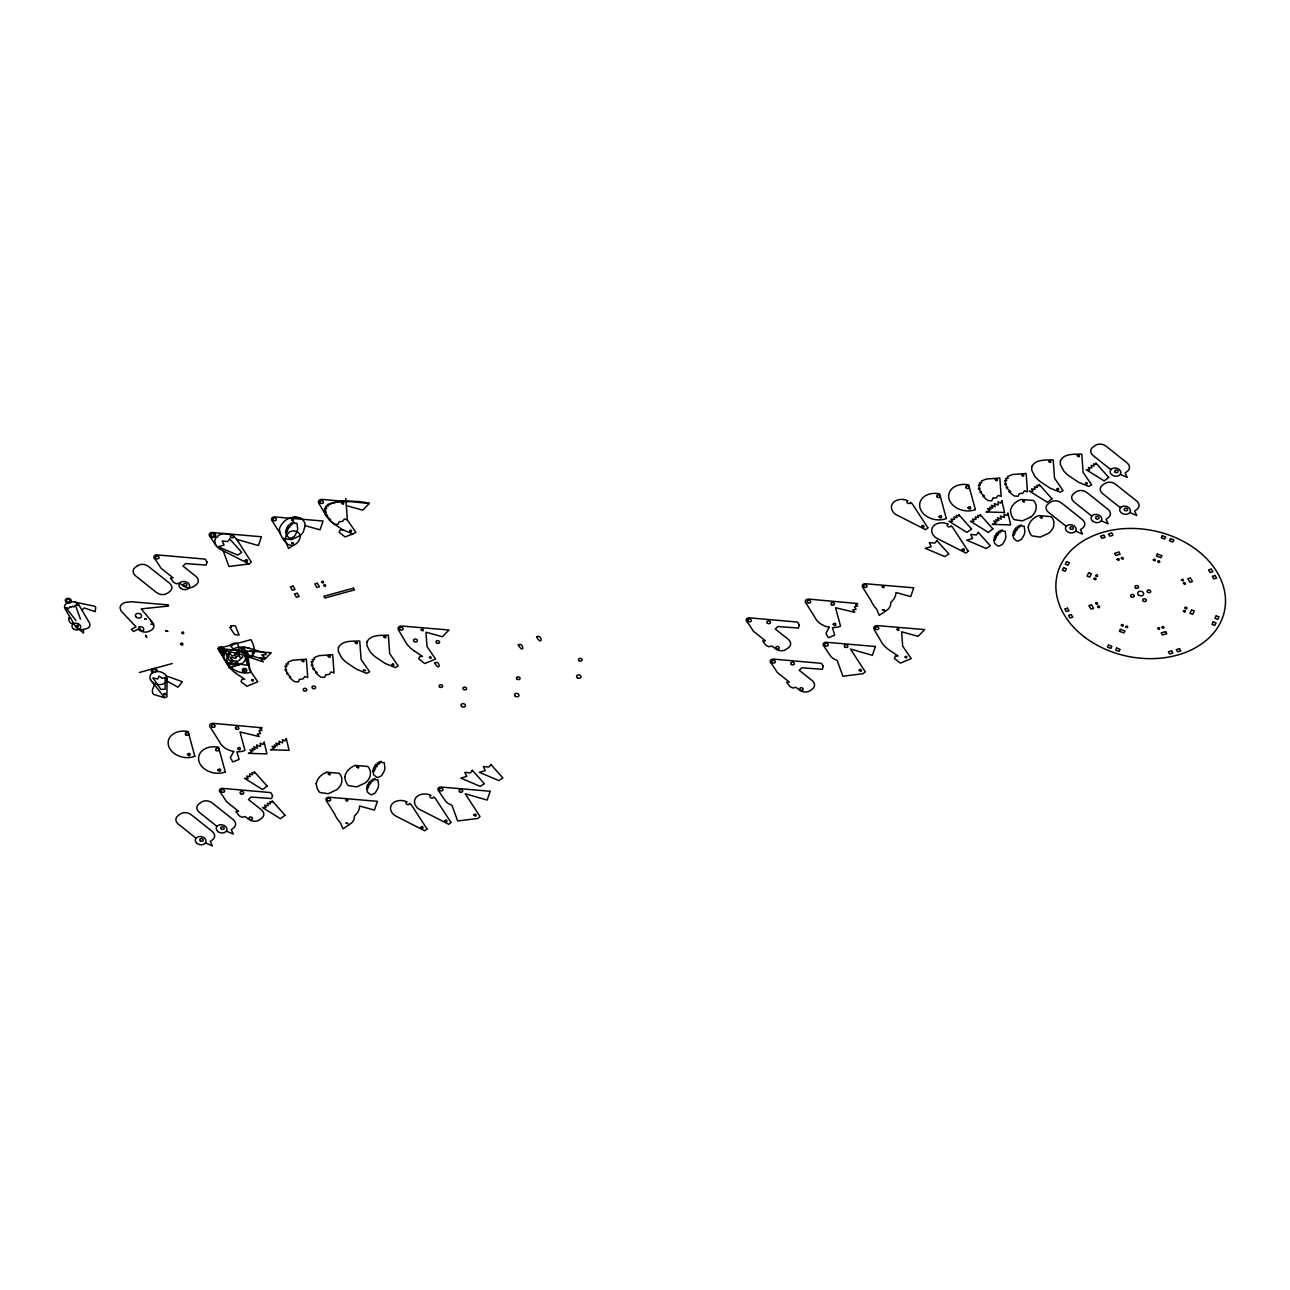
<?xml version="1.0" encoding="UTF-8"?>
<svg xmlns="http://www.w3.org/2000/svg" width="1290" height="1290" viewBox="0 0 1290 1290"><rect width="100%" height="100%" fill="white"/><g stroke="black" fill="none" stroke-linecap="round" stroke-linejoin="round"><path stroke-width="1.5" d="M316.082 783.611L316.921 787.448A32.508 24.349 11.6 0 0 319.211 791.915A7.821 5.853 11.6 0 0 320.146 792.528L328.176 793.721L336.835 789.69A23.494 17.592 11.6 0 0 341.689 782.482L341.914 778.257L340.479 774.855A8.482 6.353 11.6 0 0 338.931 773.274L326.547 772.226M344.656 776.774L345.494 780.611A32.508 24.349 11.6 0 0 347.784 785.078A7.821 5.853 11.6 0 0 348.719 785.691L356.75 786.884L365.409 782.853A23.494 17.592 11.6 0 0 370.262 775.645L370.488 771.42L369.053 768.018A8.482 6.353 11.6 0 0 367.505 766.437L355.121 765.389M1028.146 527.013L1028.985 530.835A32.508 24.349 11.6 0 0 1031.274 535.302A7.821 5.853 11.6 0 0 1032.21 535.931L1040.24 537.108L1048.899 533.093A23.494 17.592 11.6 0 0 1053.753 525.885L1053.978 521.644L1052.543 518.257A8.482 6.353 11.6 0 0 1050.995 516.677L1038.611 515.629A22.656 16.98 11.6 0 0 1028.291 527.046M167.071 678.83L166.91 696.955L164.201 697.616L153.72 694.439A4.983 3.741 11.6 0 1 152.607 693.036L152.365 690.069L154.365 684.78M223.493 656.529L227.637 649.418A11.175 8.369 11.6 0 0 226.427 661.689A11.175 8.369 11.6 0 0 242.697 663.076A11.175 8.369 11.6 0 0 241.343 650.579M345.784 498.327L347.381 519.951L355.927 532.415L352.896 533.931L342.85 529.835L334.255 524.095A28.525 21.366 11.6 0 1 329.031 519.628L330.514 519.58L326.128 515.774L327.676 515.871L324.596 512.017L326.241 512.404L324.564 508.534L326.628 508.776L325.58 506.39L327.966 506.486L327.45 504.648C340.512 498.666 355.572 502.665 369.343 503.406L362.764 510.147L346.317 505.599M223.234 550.814L228.894 566.455L249.099 563.956L251.292 562.037L238.505 542.074M81.85 609.976L84.398 607.961L95.121 611.686L95.702 607.913A2 1.5 11.6 0 0 94.041 606.09L73.917 601.946A6.047 4.531 11.6 0 0 70.998 602.091L67.935 602.93M1031.129 516.855L1022.486 520.87L1014.456 519.693A7.821 5.853 11.6 0 1 1013.505 519.064A32.508 24.349 11.6 0 1 1011.215 514.597L1010.393 510.776A22.656 16.98 11.6 0 1 1020.89 499.456L1033.242 500.439A8.482 6.353 11.6 0 1 1034.774 502.02L1036.225 505.406L1035.967 509.647A23.494 17.592 11.6 0 1 1031.097 516.822M294.362 544.622L288.525 548.508L286.348 543.154M124.614 602.624L123.018 603.43A7.869 5.886 11.6 0 0 120.76 605.397L120.002 607.816L121.115 610.96L136.063 626.908L131.419 629.278L133.531 631.503L138.175 629.133M219.719 651.595L217.849 648.66L250.953 639.679A36.684 27.477 11.6 0 1 254.436 651.692L252.888 652.434L254.211 653.385L252.147 653.675L253.582 655.53L250.986 655.868L252.421 657.561L218.075 648.612M349.074 824.745L342.882 828.793L340.705 823.439A6.902 5.176 11.6 0 1 340.06 822.294A32.476 24.317 11.6 0 1 334.658 814.071L326.418 800.832A3.322 2.483 11.6 0 1 326.338 798.268A3.322 2.483 11.6 0 1 329.192 797.236L377.422 801.316L374.39 810.104L359.652 805.992L359.41 808.201A22.994 17.221 11.6 0 1 356.169 814.216A24.51 18.35 11.6 0 1 354.395 815.99A13.851 10.385 11.6 0 1 348.993 824.665M885.392 611.266L879.2 615.314L877.039 609.96A6.902 5.176 11.6 0 1 876.378 608.799A32.476 24.317 11.6 0 1 870.992 600.592L862.736 587.353A3.322 2.483 11.6 0 1 862.655 584.789A3.322 2.483 11.6 0 1 865.525 583.741L913.739 587.821L910.708 596.609L895.97 592.497L895.728 594.706A22.994 17.221 11.6 0 1 892.487 600.737A24.51 18.35 11.6 0 1 890.729 602.495A13.851 10.385 11.6 0 1 885.311 611.17M124.969 602.462L131.225 601.737L168.313 604.913L168.458 606.058L141.255 608.896L152.285 622.167A7.869 5.886 11.6 0 1 150.962 630.391L149.253 631.262A7.869 5.886 11.6 0 1 138.304 629.294M342.85 529.835L340.141 529.948L339.157 532.302L345.091 536.93L352.896 533.931M289.782 518.209L294.523 517.177L299.425 517.79A7.869 5.902 11.6 0 1 302.183 519.273M239.247 664.705L229.41 667.93L224.508 659.367M67.806 602.962A6.047 4.531 11.6 0 0 65.081 608.767L75.546 626.601A6.047 4.531 11.6 0 0 83.511 629.472L86.527 628.665A6.047 4.531 11.6 0 0 89.397 622.828L78.932 604.994A6.047 4.531 11.6 0 0 74.933 602.156M139.352 672.477L172.231 663.544M1009.119 491.522L1010.602 491.49L1006.232 487.668L1007.78 487.781L1004.684 483.911L1006.329 484.298L1004.668 480.428L1006.716 480.686L1005.684 478.3L1008.054 478.38L1007.555 476.542L1012.473 474.526L1026.114 473.478L1027.469 491.845L1024.518 490.797L1022.793 493.231L1019.245 493.683L1018.068 496.263L1014.343 495.989A28.525 21.366 11.6 0 1 1009.119 491.522M249.808 650.999L271.206 652.772L264.627 659.513L248.196 654.965L249.244 669.317L257.79 681.781L246.954 686.296L241.02 681.684L242.004 679.33L244.713 679.201L236.118 673.461M347.929 501.633L322.113 499.424A3.757 2.806 11.6 0 0 318.759 503.181L325.838 515.242M73.82 623.667L70.982 623.425L69.305 621.587L68.58 617.797L70.579 618.152M254.436 651.692L221.719 648.918A2.322 1.742 11.6 0 0 219.655 651.256L224.573 659.48M213.06 532.593L261.402 536.753L258.387 545.541L236.473 539.252A11.594 8.691 11.6 0 0 218.123 535.576A2.451 1.838 11.6 0 1 216.252 537.333A11.594 8.691 11.6 0 0 219.445 548.895L249.099 563.956M369.343 503.406C354.444 498.972 303.198 499.117 334.255 524.095L337.98 524.369L339.141 521.789L342.705 521.321L344.43 518.903L347.381 519.951M150.833 624.231L152.962 624.505L149.963 619.394M305.295 525.707L320.033 529.819L323.048 521.031L274.834 516.951A3.322 2.483 11.6 0 0 271.98 517.983A3.322 2.483 11.6 0 0 272.061 520.531M247.1 647.644L264.127 652.659A2.806 2.096 11.6 0 1 266.159 654.675L261.709 654.917L265.385 658.158L260.37 657.884L263.273 661.915L246.664 656.32M166.233 675.912L182.341 681.701L178.036 687.215L167.2 681.136M1120.333 474.397L1127.218 477.397L1125.138 472.946L1127.46 471.253A7.788 5.837 11.6 0 0 1127.057 462.884L1106.03 446.163A7.788 5.837 11.6 0 0 1095.113 445.518L1092.759 447.243A7.788 5.837 11.6 0 0 1093.178 455.596L1110.835 469.641M1129.863 512.485L1136.748 515.484L1134.668 511.034L1137.006 509.34A7.788 5.837 11.6 0 0 1136.603 500.972L1115.56 484.25A7.788 5.837 11.6 0 0 1104.643 483.605L1102.305 485.314A7.788 5.837 11.6 0 0 1102.708 493.683L1120.381 507.728M1101.241 520.789L1108.126 523.788L1106.046 519.338L1108.384 517.645A7.788 5.837 11.6 0 0 1107.965 509.292L1086.938 492.554A7.788 5.837 11.6 0 0 1076.021 491.909L1073.683 493.635A7.788 5.837 11.6 0 0 1074.086 501.987L1091.759 516.048M1075.634 531.093L1082.52 534.092L1080.439 529.642L1082.778 527.949A7.788 5.837 11.6 0 0 1082.358 519.58L1061.331 502.858A7.788 5.837 11.6 0 0 1050.415 502.213L1048.077 503.922A7.788 5.837 11.6 0 0 1048.48 512.291L1066.137 526.336M226.443 831.115L233.329 834.114L231.249 829.663L233.571 827.954A7.788 5.837 11.6 0 0 233.167 819.601L212.141 802.88A7.788 5.837 11.6 0 0 201.224 802.219L198.87 803.944A7.788 5.837 11.6 0 0 199.289 812.313L216.946 826.358M205.481 842.918L212.366 845.901L210.286 841.467L212.608 839.758A7.788 5.837 11.6 0 0 212.205 831.405L191.178 814.683A7.788 5.837 11.6 0 0 180.261 814.022L177.907 815.748A7.788 5.837 11.6 0 0 178.326 824.116L195.983 838.161M413.897 650.692L422.491 656.449L419.782 656.562L418.799 658.916L424.732 663.544L435.569 659.029L427.022 646.564L425.958 632.213L442.406 636.76L448.985 630.004L401.754 626.037A3.757 2.806 11.6 0 0 398.4 629.794L406.156 643A27.832 20.834 11.6 0 0 413.913 650.676M79.254 629.327L83.495 633.132L83.511 629.472M150.462 679.669L164.491 697.551M75.884 620.506L65.967 607.606L68.66 608.332L70.031 606.671L71.208 607.3L72.74 606.171L73.836 607.058L75.336 604.994L80.464 619.2M236.473 539.252L238.521 542.106M209.802 536.237L216.075 545.557M272.061 520.547L280.301 533.786M222.928 647.29L224.67 650.257M221.783 647.596L221.219 646.645L218.333 647.435L218.881 648.386M220.574 652.466L228.378 665.753A27.832 20.834 11.6 0 0 236.151 673.428M244.294 647.161L250.841 672.38A17.093 12.803 11.6 0 1 226.895 659.19A17.093 12.803 11.6 0 1 249.212 648.257M220.638 652.547A3.757 2.806 11.6 0 1 223.976 648.789M344.801 776.806A22.656 16.98 11.6 0 1 355.169 765.454M316.227 783.643A22.656 16.98 11.6 0 1 326.596 772.291M229.668 651.66A4.144 3.096 11.6 0 1 227.669 654.691M155.945 671.558A8.675 6.498 11.6 0 1 166.265 675.96A8.675 6.498 11.6 0 1 163.153 683.958A8.675 6.498 11.6 0 1 151.978 681.749M150.704 680.153A8.675 6.498 11.6 0 1 153.816 672.138M152.784 672.638A2.967 2.225 11.6 0 1 151.591 669.703A2.967 2.225 11.6 0 1 155.123 668.752A2.967 2.225 11.6 0 1 157.187 671.445M165.136 677.605L165.136 689.295L160.847 689.376L152.833 677.895L157.751 679.024L158.928 676.089L162.33 678.363L165.136 677.605M285.574 531.77L286.412 535.463L289.202 537.849A4.483 3.354 11.6 0 0 291.008 538.22L294.362 536.398L296.877 532.044A28.445 21.317 11.6 0 0 297.668 528.723L296.99 523.321L295.007 523.434L293.814 521.95L292.911 523.788L291.992 522.514L291.653 525.046L290.169 523.563L290.121 526.481L288.525 525.014L289.524 527.594L287.622 526.126L288.363 529.061L286.541 527.933L287.686 530.819L285.928 529.577L286.928 532.27L285.574 531.77M366.505 788.255L367.328 791.947L370.117 794.334A4.483 3.354 11.6 0 0 371.939 794.688L375.293 792.882L377.809 788.513A28.445 21.317 11.6 0 0 378.599 785.207L377.922 779.805L375.922 779.918L374.745 778.434L373.842 780.273L372.907 778.999L372.584 781.514L371.101 780.031L371.052 782.966L369.456 781.498L370.456 784.078L368.537 782.595L369.295 785.546L367.473 784.417L368.601 787.303L366.86 786.062L367.86 788.754L366.505 788.255M372.81 771.001L373.632 774.693L376.422 777.096A4.483 3.354 11.6 0 0 378.244 777.451L381.598 775.629L384.114 771.275A28.445 21.317 11.6 0 0 384.904 767.969L384.226 762.551L382.227 762.68L381.034 761.181L380.131 763.019L379.212 761.761L378.889 764.277L377.406 762.793L377.357 765.728L375.761 764.244L376.761 766.824L374.842 765.357L375.6 768.308L373.761 767.179L374.906 770.049L373.149 768.824L374.164 771.517L372.81 771.001M993.768 539.623L994.606 543.332L997.396 545.718A4.483 3.354 11.6 0 0 999.218 546.073L1002.556 544.267L1005.087 539.897A28.445 21.317 11.6 0 0 1005.861 536.592L1005.184 531.19L1003.201 531.303L1002.007 529.819L1001.105 531.657L1000.185 530.384L999.847 532.899L998.379 531.416L998.331 534.35L996.719 532.867L997.718 535.447L995.815 533.979L996.557 536.93L994.735 535.801L995.88 538.688L994.122 537.446L995.138 540.139L993.768 539.623M1012.779 534.64L1013.618 538.333L1016.407 540.72A4.483 3.354 11.6 0 0 1018.229 541.074L1021.567 539.268L1024.099 534.915A28.445 21.317 11.6 0 0 1024.873 531.593L1024.196 526.191L1022.212 526.304L1021.019 524.82L1020.116 526.659L1019.197 525.385L1018.858 527.9L1017.375 526.417L1017.326 529.351L1015.73 527.884L1016.73 530.464L1014.827 528.997L1015.569 531.932L1013.746 530.803L1014.891 533.689L1013.134 532.447L1014.15 535.14L1012.779 534.64M240.988 648.612C244.181 652.127 243.391 645.419 240.988 648.548M242.875 669.897C245.971 673.38 245.342 666.93 242.891 669.752M305.279 525.304L303.279 532.044A24.591 18.415 11.6 0 1 300.07 535.673L291.427 539.704L283.381 538.51A7.821 5.853 11.6 0 1 282.445 537.898A32.25 24.155 11.6 0 0 285.687 542.01L285.138 541.413A32.524 24.349 11.6 0 1 280.897 535.108L279.333 529.593A22.736 17.028 11.6 0 1 282.671 523.111C287.896 515.726 303.989 514.049 305.279 525.304M180.439 643.968C184.067 648.064 183.309 640.324 180.439 643.968M235.232 663.141C238.021 667.301 239.392 659.674 235.232 663.06M321.597 582.096C324.709 585.337 323.774 579.049 321.613 582.032M323.58 585.483C326.531 588.821 325.967 582.387 323.58 585.483M163.717 694.101C166.539 697.068 165.555 691.295 163.717 694.101M251.647 680.233C254.356 683.2 253.63 677.46 251.647 680.185M349.767 530.867C352.734 533.786 351.461 527.965 349.767 530.867M363.49 670.284L365.634 670.606L363.506 670.171M392.096 664.495C394.901 667.446 393.95 661.689 392.096 664.495M429.409 657.481C432.102 660.448 431.376 654.788 429.425 657.416M905.08 657.045C907.741 660.029 907.176 654.256 905.08 656.997M1056.929 489.136C1059.8 492.054 1058.768 486.362 1056.929 489.136M1085.535 483.347C1088.308 486.33 1087.357 480.541 1085.535 483.299M76.642 605.107L78.448 605.397L76.658 605.01M144.69 618.894L146.496 619.184L144.706 618.797M165.894 631.036L167.7 631.326L165.894 631.036M181.729 632.761C184.76 636.083 183.857 629.843 181.761 632.632M236.505 651.934C239.569 655.239 238.876 648.854 236.522 651.869M245.148 560.521C248.18 564.294 248.148 557.296 245.165 560.457M243.391 652.579C246.825 656.078 245.519 649.257 243.391 652.579M301.876 660.803C305.085 664.302 304.295 657.707 301.892 660.657M328.176 656.255C331.208 659.835 330.724 653.175 328.176 656.191M341.528 503.213C344.591 506.841 344.059 499.956 341.528 503.213M355.234 642.63C357.975 646.226 358.298 639.63 355.25 642.565M383.839 636.841C386.903 640.469 386.258 633.6 383.839 636.841M421.169 629.826C424.426 633.358 423.523 626.537 421.169 629.826M420.846 827.374C424.168 831.099 423.41 823.955 420.846 827.374M444.808 820.859C447.936 824.552 447.501 817.715 444.824 820.714M473.898 815.038C477.106 818.763 476.719 811.716 473.898 815.038M859.14 670.284C862.139 674.073 862.091 667.075 859.14 670.203M896.824 629.407C899.839 633.051 899.356 626.166 896.824 629.407M921.737 526.288C924.898 530.029 924.462 523.079 921.737 526.207M962.034 549.669C965.065 553.458 965.033 546.38 962.034 549.605M995.316 479.654C998.379 483.299 997.767 476.413 995.316 479.654M1021.615 475.123C1024.502 478.8 1024.308 471.93 1021.615 475.123M1048.673 461.481C1052.076 464.981 1050.947 458.208 1048.673 461.481M1077.279 455.693C1080.456 459.272 1079.746 452.468 1077.279 455.693M291.492 519.999C294.152 523.192 294.023 517.161 291.508 519.951M328.257 774.016C330.95 777.193 330.82 771.178 328.273 773.952M345.865 800.284C348.623 803.46 348.268 797.43 345.865 800.235M356.83 767.179C359.91 770.227 358.83 764.341 356.862 767.066M882.183 586.805C885.246 589.869 884.15 583.951 882.199 586.676M1022.567 501.181C1025.518 504.325 1024.518 498.262 1022.567 501.117M1040.321 517.419C1043.175 520.579 1042.53 514.565 1040.337 517.355M187.469 754.376C190.243 758.955 191.694 750.667 187.469 754.376M217.913 769.985C221.009 774.419 221.944 766.357 217.929 769.904M237.634 748.506C240.698 753.07 241.504 744.798 237.634 748.506M833.195 624.263C836.081 628.746 837.323 620.78 833.195 624.183M938.975 516.613C942.522 521.096 942.184 512.791 938.975 516.613M967.984 507.647C971.048 512.162 971.854 504.019 967.984 507.647M1094.001 578.807C1097.129 582.096 1096.161 575.759 1094.001 578.807M1095.581 575.598C1098.629 578.92 1097.887 572.47 1095.581 575.598M1095.549 603.349C1098.483 606.622 1098 600.431 1095.565 603.22M1097.532 606.735C1100.306 610.025 1100.209 603.913 1097.564 606.606M1117.108 559.425C1120.043 562.698 1119.575 556.49 1117.14 559.296M1121.332 558.28C1124.348 561.634 1123.429 555.216 1121.332 558.28M1121.252 625.231C1124.025 628.585 1123.864 622.312 1121.252 625.166M1125.638 626.827C1128.734 630.101 1127.895 623.812 1125.638 626.763M1153.324 559.925C1156.324 563.198 1155.663 556.909 1153.324 559.86M1157.711 561.505C1160.613 564.875 1160.065 558.425 1157.711 561.505M1157.63 628.472C1160.581 631.826 1159.952 625.424 1157.63 628.407M1161.839 627.327C1164.789 630.6 1164.273 624.408 1161.871 627.198M1181.414 580.016C1184.381 583.403 1183.688 576.904 1181.414 580.016M1183.414 583.403C1186.349 586.676 1185.849 580.484 1183.43 583.274M1183.381 611.138C1186.365 614.427 1185.768 608.187 1183.381 611.073M1184.946 607.929C1188.009 611.234 1187.187 604.946 1184.962 607.864M291.685 542.897L293.604 543.235L291.701 542.848M346.043 823.197L347.961 823.52L346.075 823.085M882.376 609.702L884.295 610.025L882.376 609.654M75.916 626.037C78.416 630.117 79.98 622.764 75.933 625.956M285.3 538.865C284.252 546.218 294.717 547.202 297.974 541.929A15.496 11.61 11.6 0 0 299.49 539.462C303.311 531.544 291.266 527.723 287.364 534.302A15.496 11.61 11.6 0 0 285.864 536.753L285.3 538.865M139.014 627.101C143.496 636.954 146.834 624.924 139.03 627.005M434.617 662.947C440.551 673.187 440.728 659.787 434.633 662.883M518.257 645.081C524.804 655.401 523.611 641.678 518.29 644.935M536.592 636.954C542.671 647.306 542.558 633.584 536.608 636.889M338.367 647.628L338.286 651.321L341.463 657.561A28.59 21.414 11.6 0 0 347.961 663.495L356.556 669.252L366.602 673.348L369.633 671.832L361.087 659.367L359.733 640.985C352.638 641.356 342.189 640.082 338.367 647.628M366.973 641.84L366.892 645.532L370.069 651.773A28.59 21.414 11.6 0 0 376.567 657.707L385.162 663.447L395.208 667.559L398.239 666.043L389.693 653.578L388.338 635.196C381.243 635.567 370.794 634.277 366.973 641.84M1031.806 466.48L1031.726 470.189L1034.919 476.413A28.59 21.414 11.6 0 0 1041.417 482.363L1049.995 488.104L1060.041 492.2L1063.089 490.684L1054.543 478.219L1053.172 459.837C1046.077 460.224 1035.628 458.934 1031.806 466.48M1060.412 460.691L1060.332 464.384L1063.524 470.624A28.59 21.414 11.6 0 0 1070.023 476.574L1078.601 482.315L1088.647 486.411L1091.679 484.895L1083.132 472.43L1081.778 454.048C1074.683 454.419 1064.234 453.145 1060.412 460.691M207.013 562.118L206.094 565.085L185.518 563.569L182.97 566.068L195.87 576.324A7.788 5.837 11.6 0 1 196.274 584.676L193.919 586.402A7.788 5.837 11.6 0 1 183.003 585.757L179.649 583.08L176.375 583.79L173.473 582.193L170.425 577.952L173.07 577.839L161.976 569.019A7.788 5.837 11.6 0 1 160.008 566.616L155.268 559.376A3.435 2.564 11.6 0 1 154.139 556.184A3.435 2.564 11.6 0 1 157.832 554.958L204.642 559.07A2.177 1.629 11.6 0 1 205.481 559.441L207.013 562.118M272.545 795.591L271.626 798.558L251.05 797.043L248.502 799.542L261.402 809.798A7.788 5.837 11.6 0 1 261.806 818.15L259.451 819.876A7.788 5.837 11.6 0 1 248.551 819.215L245.181 816.554L241.907 817.247L239.005 815.667L235.957 811.426L238.602 811.313L227.508 802.493A7.788 5.837 11.6 0 1 225.54 800.09L220.8 792.85A3.435 2.564 11.6 0 1 219.671 789.657A3.435 2.564 11.6 0 1 223.364 788.432L270.174 792.544A2.177 1.629 11.6 0 1 271.013 792.915L272.545 795.591M799.316 625.069L798.413 628.037L777.838 626.521L775.29 629.02L788.174 639.26A7.788 5.837 11.6 0 1 788.593 647.628L786.239 649.354A7.788 5.837 11.6 0 1 775.322 648.693L771.952 646.016L768.695 646.725L765.776 645.145L762.729 640.904L765.389 640.791L754.295 631.971A7.788 5.837 11.6 0 1 752.328 629.568L747.587 622.328A3.435 2.564 11.6 0 1 746.442 619.135A3.435 2.564 11.6 0 1 750.135 617.91L796.962 622.022A2.177 1.629 11.6 0 1 797.801 622.393L799.316 625.069M823.262 666.333L822.343 669.3L801.767 667.785L799.22 670.284L812.12 680.54A7.788 5.837 11.6 0 1 812.523 688.892L810.168 690.618A7.788 5.837 11.6 0 1 799.268 689.973L795.898 687.296L792.624 688.005L789.722 686.409L786.674 682.168L789.319 682.055L778.225 673.235A7.788 5.837 11.6 0 1 776.257 670.832L771.517 663.592A3.435 2.564 11.6 0 1 770.388 660.399A3.435 2.564 11.6 0 1 774.081 659.174L820.891 663.286A2.177 1.629 11.6 0 1 821.73 663.657L823.262 666.333M490.168 791.27L487.136 800.058L465.222 793.769L480.041 816.554L477.848 818.473L457.644 820.972L451.984 805.331L448.21 803.412A11.594 8.691 11.6 0 1 444.824 800.074L438.552 790.754A3.322 2.483 11.6 0 1 438.423 787.932A3.322 2.483 11.6 0 1 441.809 787.11L490.168 791.27M875.394 646.5L872.363 655.304L850.465 649.015L865.268 671.8L863.075 673.719L842.886 676.202L837.226 660.561L833.437 658.642A11.594 8.691 11.6 0 1 830.067 655.32L823.794 646A3.322 2.483 11.6 0 1 823.665 643.178A3.322 2.483 11.6 0 1 827.051 642.339L875.394 646.5M895.437 656.142L894.454 658.497L900.388 663.125L911.224 658.593L902.677 646.145L901.613 631.794L918.061 636.325L924.64 629.585L877.41 625.618A3.757 2.806 11.6 0 0 874.056 629.359L881.812 642.581A27.832 20.834 11.6 0 0 889.584 650.257L898.146 656.013L895.437 656.142M299.506 679.379L298.329 681.942L294.604 681.668A28.525 21.366 11.6 0 1 289.379 677.218L290.863 677.169L286.493 673.348L288.025 673.461L284.945 669.607L286.59 669.978L284.929 666.108L286.977 666.366L285.945 663.979L288.315 664.076L287.815 662.238L292.733 660.222L306.375 659.158L307.73 677.54L304.779 676.476L303.053 678.911L299.506 679.379M325.789 674.831L324.628 677.395L320.904 677.137A28.525 21.366 11.6 0 1 315.679 672.671L317.163 672.622L312.777 668.817L314.325 668.913L311.245 665.06L312.889 665.447L311.213 661.577L313.276 661.818L312.228 659.432L314.615 659.529L314.115 657.69L319.017 655.675L332.675 654.611L334.029 672.993L331.079 671.945L329.353 674.364L325.789 674.831M992.945 498.23L991.784 500.81L988.059 500.536A28.525 21.366 11.6 0 1 982.835 496.07L984.318 496.021L979.932 492.216L981.48 492.312L978.384 488.459L980.045 488.846L978.368 484.976L980.432 485.217L979.384 482.831L981.755 482.928L981.255 481.089L986.173 479.074L999.814 478.01L1001.185 496.392L998.218 495.344L996.509 497.763L992.945 498.23M1063.557 567.713L1062.347 570.18L1065.201 571.212L1066.411 568.745L1063.557 567.713M1066.507 561.698L1065.298 564.165L1068.152 565.197L1069.362 562.73L1066.507 561.698M1088.679 572.76L1087.035 576.098L1089.76 577.082L1091.405 573.76L1088.679 572.76M1108.497 645.081L1107.481 647.177L1110.851 648.386L1111.867 646.306L1108.497 645.081M1162.274 535.721L1161.242 537.801L1164.612 539.01L1165.644 536.93L1162.274 535.721M1120.413 629.327L1119.43 631.326L1123.993 632.971L1124.977 630.987L1120.413 629.327M1157.356 554.103L1156.372 556.103L1160.936 557.748L1161.919 555.764L1157.356 554.103M1116.737 648.064L1115.721 650.144L1119.091 651.369L1120.107 649.289L1116.737 648.064M1170.514 538.688L1169.482 540.784L1172.852 541.994L1173.868 539.913L1170.514 538.688M1191.589 609.993L1189.961 613.331L1192.686 614.314L1194.314 610.976L1191.589 609.993M1213.197 621.893L1211.987 624.36L1214.841 625.392L1216.051 622.925L1213.197 621.893M1216.164 615.862L1214.954 618.329L1217.792 619.361L1219.002 616.894L1216.164 615.862M233.7 751.473L230.346 757.569L232.813 761.971L239.118 759.391L236.892 751.796A17.463 13.077 11.6 0 0 245.003 750.425L239.988 731.962L259.177 736.574L257.226 734.075L260.548 733.639L258.919 730.85L261.967 730.35L260 728.915L262.176 727.802L213.35 723.351A3.596 2.693 11.6 0 0 210.06 724.609A3.596 2.693 11.6 0 0 210.56 727.592L219.268 741.428A17.463 13.077 11.6 0 0 233.7 751.473M829.244 627.23L825.906 633.326L828.357 637.744L834.662 635.148L832.453 627.553A17.463 13.077 11.6 0 0 840.548 626.198L835.549 607.719L854.722 612.347L852.771 609.831L856.092 609.396L854.48 606.606L857.527 606.106L855.544 604.688L857.721 603.559L808.911 599.124A3.596 2.693 11.6 0 0 805.605 600.382A3.596 2.693 11.6 0 0 806.121 603.349L814.812 617.184A17.463 13.077 11.6 0 0 829.244 627.23M264.16 742.202L262.854 744.572L260.322 743.121L260.516 746.475L256.629 744.943L257.468 748.152L253.84 746.668L255.081 749.426L252.098 748.539L253.146 750.796L249.938 749.925L251.824 752.086L248.389 753.376L266.901 753.892L264.16 742.202M286.315 738.638L285.009 740.992L282.494 739.557L282.671 742.911L278.785 741.379L279.624 744.588L275.995 743.105L277.237 745.862L274.254 744.975L275.302 747.232L272.093 746.362L273.98 748.523L270.545 749.812L289.073 750.328L286.315 738.638M1001.846 500.81L1000.54 503.165L998.008 501.729L998.202 505.083L994.316 503.551L995.138 506.76L991.526 505.277L992.752 508.034L989.785 507.131L990.817 509.405L987.608 508.534L989.511 510.695L986.06 511.969L1004.587 512.485L1001.846 500.81M1007.942 513.226L1006.635 515.581L1004.104 514.146L1004.297 517.5L1000.411 515.968L1001.233 519.177L997.621 517.693L998.847 520.451L995.88 519.548L996.912 521.821L993.719 520.95L995.606 523.111L992.171 524.385L1010.683 524.901L1007.942 513.226M230.168 653.659L228.749 655.9L226.508 653.724L229.12 660.319L238.053 661.19L242.923 656.965L240.15 657.642L238.924 655.53L236.473 656.933L235.183 654.74L232.297 656.142L230.168 653.659M243.955 651.321L242.73 653.192L238.844 651.079L239.182 655.272L234.667 653.143L235.86 658.351L229.749 657.094L233.264 660.964L229.314 662.689L247.438 665.269L243.955 651.321M229.717 538.978L227.782 541.542L222.17 541.01L224.057 545.073L218.139 546.75L237.666 555.071L241.73 552.378L229.717 538.978M472.366 770.324L470.431 772.904L464.819 772.355L466.706 776.435L460.788 778.096L480.315 786.416L484.363 783.723L472.366 770.324M490.877 764.519L488.958 767.082L483.331 766.55L485.217 770.614L479.316 772.291L498.827 780.595L502.89 777.918L490.877 764.519M936.846 540.542L934.911 543.106L929.3 542.574L931.187 546.638L925.269 548.315L944.796 556.619L948.86 553.942L936.846 540.542M978.288 532.399L976.369 534.979L970.741 534.431L972.628 538.51L966.726 540.171L986.237 548.492L990.301 545.799L978.288 532.399M1111.19 469.286L1110.964 469.512A5.45 4.08 11.6 0 0 1114.979 476.187A5.45 4.08 11.6 0 0 1120.51 471.043A5.45 4.08 11.6 0 0 1111.432 469.076L1111.19 469.286M1066.491 525.981L1066.266 526.207A5.45 4.08 11.6 0 0 1070.281 532.883A5.45 4.08 11.6 0 0 1075.812 527.739A5.45 4.08 11.6 0 0 1066.733 525.772L1066.491 525.981M1120.72 507.373L1120.494 507.599A5.45 4.08 11.6 0 0 1124.396 514.242A5.45 4.08 11.6 0 0 1130.137 509.324A5.45 4.08 11.6 0 0 1121.236 506.97L1120.72 507.373M426.974 828.889L424.781 830.808L395.143 815.731A11.594 8.691 11.6 0 1 392.192 803.864A11.594 8.691 11.6 0 1 407.092 801.896A1.838 1.371 11.6 0 0 406.06 803.428A1.838 1.371 11.6 0 0 408.043 804.621A1.838 1.371 11.6 0 0 409.639 803.428A11.594 8.691 11.6 0 1 412.171 806.105L426.974 828.889M450.936 822.375L448.743 824.294L419.105 809.217A11.594 8.691 11.6 0 1 416.154 797.349A11.594 8.691 11.6 0 1 431.053 795.382A1.838 1.371 11.6 0 0 430.022 796.93A1.838 1.371 11.6 0 0 432.005 798.107A1.838 1.371 11.6 0 0 433.601 796.914A11.594 8.691 11.6 0 1 436.133 799.59L450.936 822.375M927.865 527.803L925.672 529.706L896.034 514.646A11.594 8.691 11.6 0 1 893.083 502.778A11.594 8.691 11.6 0 1 907.983 500.81A1.838 1.371 11.6 0 0 906.951 502.342A1.838 1.371 11.6 0 0 908.918 503.535A1.838 1.371 11.6 0 0 910.53 502.342A11.594 8.691 11.6 0 1 913.062 505.019L927.865 527.803M968.161 551.185L965.968 553.104L936.33 538.043A11.594 8.691 11.6 0 1 933.38 526.175A11.594 8.691 11.6 0 1 948.279 524.192A1.838 1.371 11.6 0 0 947.247 525.74A1.838 1.371 11.6 0 0 949.23 526.933A1.838 1.371 11.6 0 0 950.827 525.723A11.594 8.691 11.6 0 1 953.358 528.4L968.161 551.185M267.094 786.062L262.547 789.544L244.568 778.338L248.148 778.354L246.729 776.129L250.212 776.532L249.518 774.032L252.517 774.742L251.969 772.468L254.565 773.097L254.275 771.662L267.094 786.062M285.009 815.232L280.462 818.715L262.483 807.524L266.062 807.54L264.66 805.315L268.127 805.718L267.433 803.202L270.432 803.928L269.884 801.638L272.48 802.283L272.19 800.832L285.009 815.232M971.515 528.948L966.952 532.431L948.989 521.241L952.568 521.257L951.149 519.032L954.632 519.435L953.939 516.919L956.938 517.645L956.374 515.355L958.986 516L958.696 514.549L971.515 528.948M992.913 528.932L988.35 532.415L970.386 521.208L973.966 521.225L972.547 519.015L976.03 519.418L975.337 516.903L978.336 517.613L977.772 515.339L980.384 515.984L980.094 514.533L992.913 528.932M1051.979 498.827L1047.415 502.31L1029.452 491.103L1033.032 491.119L1031.613 488.894L1035.096 489.297L1034.403 486.781L1037.386 487.507L1036.838 485.234L1039.45 485.862L1039.16 484.411L1051.979 498.827M1108.707 477.413L1104.159 480.896L1086.18 469.705L1089.776 469.721L1088.357 467.496L1091.84 467.899L1091.147 465.384L1094.13 466.109L1093.581 463.82L1096.194 464.465L1095.903 463.013L1108.707 477.413M137.482 565.746L135.127 567.471A7.788 5.837 11.6 0 0 135.531 575.824L156.558 592.562A7.788 5.837 11.6 0 0 167.474 593.207L169.828 591.481A7.788 5.837 11.6 0 0 169.425 583.128L148.382 566.391A7.788 5.837 11.6 0 0 137.482 565.746M231.394 626.924L229.83 627.408L234.716 634.615L239.118 635.035L235.377 625.924L230.668 625.715L231.394 626.924M232.264 644.694L230.184 645.339L233.877 649.821L239.392 650.337L237.602 643.371L235.103 642.968L231.781 643.855L232.264 644.694M293.088 586.144L290.347 586.885L292.298 590.223L295.039 589.466L293.088 586.144M317.356 583.257L314.744 583.967L316.808 587.498L319.436 586.789L317.356 583.257M297.248 593.239L294.507 593.981L296.442 597.27L299.183 596.512L297.248 593.239M145.609 635.373L146.705 637.244L145.609 635.373M353.476 588.176L323.887 596.222L324.919 597.98L354.508 589.933L353.476 588.176M1103.789 535.253L1100.547 536.14L1101.854 538.333L1105.079 537.462L1103.789 535.253M1111.706 533.109L1108.465 533.979L1109.771 536.188L1112.996 535.302L1111.706 533.109M1118.93 552.136L1114.544 553.329L1115.769 555.426L1120.155 554.232L1118.93 552.136M1067.491 608.203L1064.766 608.944L1066.282 611.541L1069.023 610.799L1067.491 608.203M1211.326 569.164L1208.601 569.906L1210.117 572.518L1212.858 571.776L1211.326 569.164M1091.501 604.849L1088.889 605.574L1090.953 609.09L1093.565 608.38L1091.501 604.849M1190.396 577.985L1187.784 578.694L1189.848 582.225L1192.476 581.516L1190.396 577.985M1071.232 614.556L1068.491 615.314L1070.023 617.91L1072.764 617.168L1071.232 614.556M1215.067 575.534L1212.326 576.275L1213.858 578.888L1216.599 578.13L1215.067 575.534M1165.58 631.649L1161.194 632.842L1162.435 634.954L1166.821 633.761L1165.58 631.649M1171.594 650.902L1168.353 651.773L1169.643 653.982L1172.884 653.095L1171.594 650.902M1179.512 648.741L1176.27 649.628L1177.56 651.821L1180.802 650.95L1179.512 648.741M975.353 509.566L968.645 484.879A17.463 13.077 11.6 0 0 949.021 498.907A17.463 13.077 11.6 0 0 975.353 509.566M946.328 518.532L939.636 493.828A17.463 13.077 11.6 0 0 920.012 507.873A17.463 13.077 11.6 0 0 946.328 518.532M225.282 771.904L218.574 747.216A17.463 13.077 11.6 0 0 198.95 761.245A17.463 13.077 11.6 0 0 225.282 771.904M194.822 756.295L188.13 731.591A17.463 13.077 11.6 0 0 168.506 745.636A17.463 13.077 11.6 0 0 194.822 756.295M863.994 587.079A1.838 1.371 11.6 0 0 866.977 586.579A1.838 1.371 11.6 0 0 864.623 584.773A1.838 1.371 11.6 0 0 863.994 587.079M767.453 623.231A1.838 1.371 11.6 0 0 770.436 622.731A1.838 1.371 11.6 0 0 768.082 620.925A1.838 1.371 11.6 0 0 767.453 623.231M748.377 621.345A1.838 1.371 11.6 0 0 751.361 620.845A1.838 1.371 11.6 0 0 749.006 619.055A1.838 1.371 11.6 0 0 748.377 621.345M776.387 648.676A1.758 1.306 11.6 0 0 779.225 648.193A1.758 1.306 11.6 0 0 776.951 646.484A1.758 1.306 11.6 0 0 776.387 648.676M825.229 645.677A1.838 1.371 11.6 0 0 828.228 645.193A1.838 1.371 11.6 0 0 825.858 643.388A1.838 1.371 11.6 0 0 825.229 645.677M844.902 647.064A1.838 1.371 11.6 0 0 847.885 646.564A1.838 1.371 11.6 0 0 845.531 644.774A1.838 1.371 11.6 0 0 844.902 647.064M791.399 664.495A1.838 1.371 11.6 0 0 794.382 663.995A1.838 1.371 11.6 0 0 792.028 662.205A1.838 1.371 11.6 0 0 791.399 664.495M772.323 662.609A1.838 1.371 11.6 0 0 775.306 662.109A1.838 1.371 11.6 0 0 772.952 660.319A1.838 1.371 11.6 0 0 772.323 662.609M800.316 689.957A1.758 1.306 11.6 0 0 803.17 689.457A1.758 1.306 11.6 0 0 800.897 687.747A1.758 1.306 11.6 0 0 800.316 689.957M875.781 629.181A1.838 1.371 11.6 0 0 878.78 628.698A1.838 1.371 11.6 0 0 876.426 626.892A1.838 1.371 11.6 0 0 875.781 629.181M807.734 602.656A1.806 1.355 11.6 0 0 810.668 602.14A1.806 1.355 11.6 0 0 808.33 600.382A1.806 1.355 11.6 0 0 807.734 602.656M831.534 604.736A1.758 1.322 11.6 0 0 834.42 604.301A1.758 1.322 11.6 0 0 832.195 602.543A1.758 1.322 11.6 0 0 831.534 604.736M1070.571 528.997A1.758 1.306 11.6 0 0 1073.409 528.497A1.758 1.306 11.6 0 0 1071.135 526.804A1.758 1.306 11.6 0 0 1070.571 528.997M1092.936 521.37A5.45 4.08 11.6 0 0 1101.725 519.709A5.45 4.08 11.6 0 0 1094.565 514.5A5.45 4.08 11.6 0 0 1092.936 521.37M1096.178 518.693A1.758 1.306 11.6 0 0 1099.015 518.209A1.758 1.306 11.6 0 0 1096.742 516.5A1.758 1.306 11.6 0 0 1096.178 518.693M937.33 497.069A1.758 1.322 11.6 0 0 940.2 496.634A1.758 1.322 11.6 0 0 937.975 494.876A1.758 1.322 11.6 0 0 937.33 497.069M966.339 488.12A1.758 1.322 11.6 0 0 969.225 487.668A1.758 1.322 11.6 0 0 966.984 485.927A1.758 1.322 11.6 0 0 966.339 488.12M320.484 503.003A1.838 1.371 11.6 0 0 323.467 502.503A1.838 1.371 11.6 0 0 321.113 500.714A1.838 1.371 11.6 0 0 320.484 503.003M222.364 652.369A1.838 1.371 11.6 0 0 225.347 651.869A1.838 1.371 11.6 0 0 222.993 650.079A1.838 1.371 11.6 0 0 222.364 652.369M459.675 791.834A1.838 1.371 11.6 0 0 462.659 791.334A1.838 1.371 11.6 0 0 460.304 789.528A1.838 1.371 11.6 0 0 459.675 791.834M440.003 790.447A1.838 1.371 11.6 0 0 442.986 789.948A1.838 1.371 11.6 0 0 440.632 788.142A1.838 1.371 11.6 0 0 440.003 790.447M327.66 800.558A1.838 1.371 11.6 0 0 330.643 800.058A1.838 1.371 11.6 0 0 328.289 798.268A1.838 1.371 11.6 0 0 327.66 800.558M273.303 520.273A1.838 1.371 11.6 0 0 276.286 519.773A1.838 1.371 11.6 0 0 273.932 517.983A1.838 1.371 11.6 0 0 273.303 520.273M211.254 535.931A1.838 1.371 11.6 0 0 214.237 535.431A1.838 1.371 11.6 0 0 211.883 533.625A1.838 1.371 11.6 0 0 211.254 535.931M210.27 536.672A3.322 2.483 11.6 0 0 215.672 535.785A3.322 2.483 11.6 0 0 211.415 532.528A3.322 2.483 11.6 0 0 210.27 536.672M230.926 537.317A1.838 1.371 11.6 0 0 233.909 536.817A1.838 1.371 11.6 0 0 231.555 535.011A1.838 1.371 11.6 0 0 230.926 537.317M197.177 843.499A5.45 4.08 11.6 0 0 205.965 841.822A5.45 4.08 11.6 0 0 198.805 836.613A5.45 4.08 11.6 0 0 197.177 843.499M200.418 840.822A1.758 1.306 11.6 0 0 203.256 840.322A1.758 1.306 11.6 0 0 200.982 838.613A1.758 1.306 11.6 0 0 200.418 840.822M249.599 819.198A1.758 1.306 11.6 0 0 252.453 818.715A1.758 1.306 11.6 0 0 250.179 817.005A1.758 1.306 11.6 0 0 249.599 819.198M221.606 791.866A1.838 1.371 11.6 0 0 224.589 791.367A1.838 1.371 11.6 0 0 222.235 789.577A1.838 1.371 11.6 0 0 221.606 791.866M218.139 831.695A5.45 4.08 11.6 0 0 226.927 830.034A5.45 4.08 11.6 0 0 219.768 824.81A5.45 4.08 11.6 0 0 218.139 831.695M221.38 829.019A1.758 1.306 11.6 0 0 224.218 828.519A1.758 1.306 11.6 0 0 221.944 826.809A1.758 1.306 11.6 0 0 221.38 829.019M136.401 617.297A3.128 2.338 11.6 0 0 141.497 616.475A3.128 2.338 11.6 0 0 137.498 613.379A3.128 2.338 11.6 0 0 136.401 617.297M216.269 750.441A1.758 1.322 11.6 0 0 219.139 750.006A1.758 1.322 11.6 0 0 216.914 748.248A1.758 1.322 11.6 0 0 216.269 750.441M185.808 734.832A1.758 1.322 11.6 0 0 188.695 734.397A1.758 1.322 11.6 0 0 186.47 732.639A1.758 1.322 11.6 0 0 185.808 734.832M235.989 728.979A1.758 1.322 11.6 0 0 238.876 728.528A1.758 1.322 11.6 0 0 236.634 726.786A1.758 1.322 11.6 0 0 235.989 728.979M212.189 726.899A1.806 1.355 11.6 0 0 215.124 726.383A1.806 1.355 11.6 0 0 212.786 724.625A1.806 1.355 11.6 0 0 212.189 726.899M221.106 651.74A1.79 1.338 11.6 0 0 224.025 651.256A1.79 1.338 11.6 0 0 221.719 649.499A1.79 1.338 11.6 0 0 221.106 651.74M244.939 654.207A1.838 1.371 11.6 0 0 247.922 653.707A1.838 1.371 11.6 0 0 245.568 651.901A1.838 1.371 11.6 0 0 244.939 654.207M243.165 671.268A2.241 1.677 11.6 0 0 246.825 670.639A2.241 1.677 11.6 0 0 243.907 668.446A2.241 1.677 11.6 0 0 243.165 671.268M303.811 690.618A1.838 1.371 11.6 0 0 306.81 690.118A1.838 1.371 11.6 0 0 304.456 688.328A1.838 1.371 11.6 0 0 303.811 690.618M220.38 652.337A2.757 2.064 11.6 0 0 224.879 651.579A2.757 2.064 11.6 0 0 221.332 648.87A2.757 2.064 11.6 0 0 220.38 652.337M577.356 677.718A2.241 1.677 11.6 0 0 581 677.073A2.241 1.677 11.6 0 0 578.081 674.896A2.241 1.677 11.6 0 0 577.356 677.718M579.129 660.641A1.838 1.371 11.6 0 0 582.113 660.158A1.838 1.371 11.6 0 0 579.758 658.351A1.838 1.371 11.6 0 0 579.129 660.641M517.08 679.153A1.838 1.371 11.6 0 0 520.063 678.653A1.838 1.371 11.6 0 0 517.709 676.863A1.838 1.371 11.6 0 0 517.08 679.153M515.307 696.213A2.241 1.677 11.6 0 0 518.951 695.584A2.241 1.677 11.6 0 0 516.048 693.391A2.241 1.677 11.6 0 0 515.307 696.213M312.615 688.328A1.838 1.371 11.6 0 0 315.599 687.828A1.838 1.371 11.6 0 0 313.244 686.022A1.838 1.371 11.6 0 0 312.615 688.328M461.788 706.501A2.241 1.677 11.6 0 0 465.432 705.856A2.241 1.677 11.6 0 0 462.529 703.679A2.241 1.677 11.6 0 0 461.788 706.501M463.562 689.441A1.838 1.371 11.6 0 0 466.545 688.941A1.838 1.371 11.6 0 0 464.19 687.135A1.838 1.371 11.6 0 0 463.562 689.441M439.713 686.973A1.79 1.338 11.6 0 0 442.647 686.49A1.79 1.338 11.6 0 0 440.341 684.716A1.79 1.338 11.6 0 0 439.713 686.973M414.251 641.533A1.935 1.451 11.6 0 0 417.363 640.888A1.935 1.451 11.6 0 0 414.783 639.066A1.935 1.451 11.6 0 0 414.251 641.533M436.584 642.92A1.838 1.371 11.6 0 0 439.568 642.42A1.838 1.371 11.6 0 0 437.213 640.63A1.838 1.371 11.6 0 0 436.584 642.92M240.682 793.753A1.838 1.371 11.6 0 0 243.665 793.253A1.838 1.371 11.6 0 0 241.311 791.447A1.838 1.371 11.6 0 0 240.682 793.753M66.387 602.349A3.096 2.322 11.6 0 0 71.353 601.35A3.096 2.322 11.6 0 0 67.241 598.415A3.096 2.322 11.6 0 0 66.387 602.349M73.401 628.81A4.45 3.338 11.6 0 0 80.657 627.601A4.45 3.338 11.6 0 0 74.933 623.247A4.45 3.338 11.6 0 0 73.401 628.81M67.112 601.64A1.838 1.371 11.6 0 0 70.111 601.14A1.838 1.371 11.6 0 0 67.757 599.334A1.838 1.371 11.6 0 0 67.112 601.64M180.81 588.385A5.45 4.08 11.6 0 0 189.614 586.773A5.45 4.08 11.6 0 0 182.487 581.532A5.45 4.08 11.6 0 0 180.81 588.385M184.067 585.741A1.758 1.306 11.6 0 0 186.921 585.241A1.758 1.306 11.6 0 0 184.647 583.532A1.758 1.306 11.6 0 0 184.067 585.741M156.074 558.393A1.838 1.371 11.6 0 0 159.057 557.893A1.838 1.371 11.6 0 0 156.703 556.103A1.838 1.371 11.6 0 0 156.074 558.393M153.075 671.768A1.838 1.371 11.6 0 0 156.074 671.268A1.838 1.371 11.6 0 0 153.703 669.478A1.838 1.371 11.6 0 0 153.075 671.768M1124.799 510.388A1.758 1.306 11.6 0 0 1127.654 509.889A1.758 1.306 11.6 0 0 1125.38 508.196A1.758 1.306 11.6 0 0 1124.799 510.388M1115.27 472.301A1.758 1.306 11.6 0 0 1118.108 471.801A1.758 1.306 11.6 0 0 1115.834 470.108A1.758 1.306 11.6 0 0 1115.27 472.301M400.126 629.617A1.838 1.371 11.6 0 0 403.109 629.117A1.838 1.371 11.6 0 0 400.755 627.311A1.838 1.371 11.6 0 0 400.126 629.617M1084.406 636.986A85.591 64.113 11.6 0 0 1223.791 613.814A85.591 64.113 11.6 0 0 1113.834 529.819A85.591 64.113 11.6 0 0 1084.406 636.986M1138.667 595.093A3.064 2.29 11.6 0 0 1143.649 594.271A3.064 2.29 11.6 0 0 1139.715 591.272A3.064 2.29 11.6 0 0 1138.667 595.093M1131.249 596.706A1.838 1.371 11.6 0 0 1134.233 596.206A1.838 1.371 11.6 0 0 1131.878 594.416A1.838 1.371 11.6 0 0 1131.249 596.706M1135.587 587.869A1.838 1.371 11.6 0 0 1138.586 587.369A1.838 1.371 11.6 0 0 1136.216 585.563A1.838 1.371 11.6 0 0 1135.587 587.869M1147.697 592.239A1.838 1.371 11.6 0 0 1150.68 591.739A1.838 1.371 11.6 0 0 1148.326 589.949A1.838 1.371 11.6 0 0 1147.697 592.239M1143.343 601.076A1.838 1.371 11.6 0 0 1146.342 600.592A1.838 1.371 11.6 0 0 1143.988 598.786A1.838 1.371 11.6 0 0 1143.343 601.076"/></g></svg>
